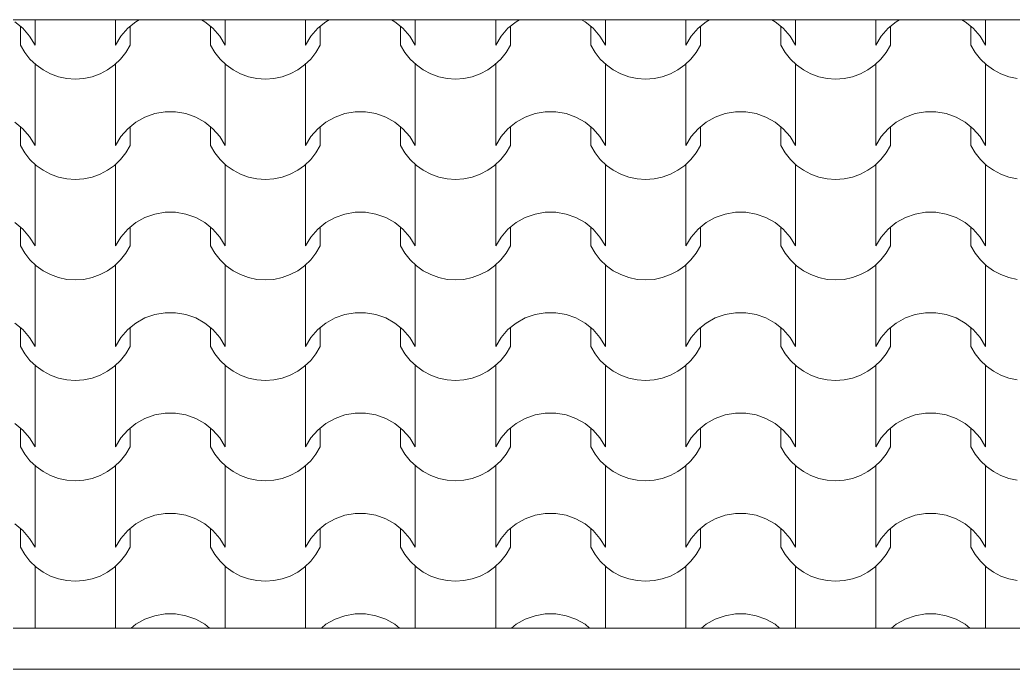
# Model space of a CAD drawing. Header units: millimetres. Extents: x 318905 to 439572, y -5133 to 105868.
# Drawn here: x 433038 to 434524, y 2012 to 2984 of the extents above; entities that cross this region are included whole.
import ezdxf

# ---------------------------------------------------------------- set-up
doc = ezdxf.new("R2010")
doc.units = ezdxf.units.MM
doc.header["$MEASUREMENT"] = 0
doc.layers.add('2D -  Dessin général_Stylo_No__1', color=7, linetype='Continuous', lineweight=5)
doc.layers.add('2D -  Dessin général_Stylo_No__2', color=8, linetype='Continuous', lineweight=5)
doc.layers.add('OMBRES_Stylo_No__82', color=7, linetype='Continuous', lineweight=13, true_color=0xaaaaaa)

# ---------------------------------------------------------------- blocks, each defined once
blk = doc.blocks.new('*X113')
at = {"layer": 'OMBRES_Stylo_No__82', "linetype": 'Continuous'}
for p, q in [((433042.3, 2970.9), (433030.1, 2980.7)), ((433038.7, 2973.8), (433038.7, 2945.8)), ((433060.7, 2983.5), (433060.7, 2945.8)), ((433180.9, 2983.5), (433180.9, 2945.8)), ((433211.5, 2980.7), (433199.3, 2970.9)), ((433202.9, 2973.8), (433202.9, 2945.8)), ((433216.5, 2983.5), (433211.5, 2980.7)), ((433314.6, 2980.7), (433309.6, 2983.5)), ((433326.7, 2970.9), (433314.6, 2980.7)), ((433323.2, 2973.8), (433323.2, 2945.8)), ((433345.2, 2983.5), (433345.2, 2945.8)), ((433465.4, 2983.5), (433465.4, 2945.8)), ((433495.9, 2980.7), (433483.8, 2970.9)), ((433487.4, 2973.8), (433487.4, 2945.8)), ((433500.9, 2983.5), (433495.9, 2980.7)), ((433599.1, 2980.7), (433594.1, 2983.5)), ((433611.2, 2970.9), (433599.1, 2980.7)), ((433607.6, 2973.8), (433607.6, 2945.8)), ((433629.6, 2983.5), (433629.6, 2945.8)), ((433749.9, 2983.5), (433749.9, 2945.8)), ((433780.4, 2980.7), (433768.3, 2970.9)), ((433771.9, 2973.8), (433771.9, 2945.8)), ((433785.4, 2983.5), (433780.4, 2980.7)), ((433883.6, 2980.7), (433878.6, 2983.5)), ((433895.7, 2970.9), (433883.6, 2980.7)), ((433892.1, 2973.8), (433892.1, 2945.8)), ((433914.1, 2983.5), (433914.1, 2945.8)), ((434034.4, 2983.5), (434034.4, 2945.8)), ((434064.9, 2980.7), (434052.8, 2970.9)), ((434056.4, 2973.8), (434056.4, 2945.8)), ((434069.9, 2983.5), (434064.9, 2980.7)), ((434168.1, 2980.7), (434163.1, 2983.5)), ((434180.2, 2970.9), (434168.1, 2980.7)), ((434176.6, 2973.8), (434176.6, 2945.8)), ((434198.6, 2983.5), (434198.6, 2945.8)), ((434318.8, 2983.5), (434318.8, 2945.8)), ((434349.4, 2980.7), (434337.3, 2970.9)), ((434340.8, 2973.8), (434340.8, 2945.8)), ((434354.4, 2983.5), (434349.4, 2980.7)), ((434452.5, 2980.7), (434447.5, 2983.5)), ((434464.7, 2970.9), (434452.5, 2980.7)), ((434461.1, 2973.8), (434461.1, 2945.8)), ((434483.1, 2983.5), (434483.1, 2945.8)), ((433052.5, 2959.1), (433042.3, 2970.9)), ((433060.7, 2945.8), (433052.5, 2959.1)), ((433189.1, 2959.1), (433180.9, 2945.8)), ((433199.3, 2970.9), (433189.1, 2959.1)), ((433337, 2959.1), (433326.7, 2970.9)), ((433345.2, 2945.8), (433337, 2959.1)), ((433473.5, 2959.1), (433465.4, 2945.8)), ((433483.8, 2970.9), (433473.5, 2959.1)), ((433621.5, 2959.1), (433611.2, 2970.9)), ((433629.6, 2945.8), (433621.5, 2959.1)), ((433758, 2959.1), (433749.9, 2945.8)), ((433768.3, 2970.9), (433758, 2959.1)), ((433906, 2959.1), (433895.7, 2970.9)), ((433914.1, 2945.8), (433906, 2959.1)), ((434042.5, 2959.1), (434034.4, 2945.8)), ((434052.8, 2970.9), (434042.5, 2959.1)), ((434190.5, 2959.1), (434180.2, 2970.9)), ((434198.6, 2945.8), (434190.5, 2959.1)), ((434327, 2959.1), (434318.8, 2945.8)), ((434337.3, 2970.9), (434327, 2959.1)), ((434474.9, 2959.1), (434464.7, 2970.9)), ((434483.1, 2945.8), (434474.9, 2959.1)), ((433038.7, 2945.8), (433045.1, 2934.8)), ((433196.5, 2934.8), (433202.9, 2945.8)), ((433323.2, 2945.8), (433329.6, 2934.8)), ((433481, 2934.8), (433487.4, 2945.8)), ((433607.6, 2945.8), (433614.1, 2934.8)), ((433765.4, 2934.8), (433771.9, 2945.8)), ((433892.1, 2945.8), (433898.6, 2934.8)), ((434049.9, 2934.8), (434056.4, 2945.8)), ((434176.6, 2945.8), (434183, 2934.8)), ((434334.4, 2934.8), (434340.8, 2945.8)), ((434461.1, 2945.8), (434467.5, 2934.8)), ((433045.1, 2934.8), (433053, 2924.8)), ((433188.6, 2924.8), (433196.5, 2934.8)), ((433329.6, 2934.8), (433337.5, 2924.8)), ((433473.1, 2924.8), (433481, 2934.8)), ((433614.1, 2934.8), (433622, 2924.8)), ((433757.6, 2924.8), (433765.4, 2934.8)), ((433898.6, 2934.8), (433906.4, 2924.8)), ((434042, 2924.8), (434049.9, 2934.8)), ((434183, 2934.8), (434190.9, 2924.8)), ((434326.5, 2924.8), (434334.4, 2934.8)), ((434467.5, 2934.8), (434475.4, 2924.8)), ((433053, 2924.8), (433062.2, 2916.1)), ((433060.7, 2917.4), (433060.7, 2856.4)), ((433062.2, 2916.1), (433072.5, 2908.7)), ((433169.1, 2908.7), (433179.4, 2916.1)), ((433179.4, 2916.1), (433188.6, 2924.8)), ((433180.9, 2917.4), (433180.9, 2856.4)), ((433337.5, 2924.8), (433346.7, 2916.1)), ((433345.2, 2917.4), (433345.2, 2856.4)), ((433346.7, 2916.1), (433357, 2908.7)), ((433453.6, 2908.7), (433463.9, 2916.1)), ((433463.9, 2916.1), (433473.1, 2924.8)), ((433465.4, 2917.4), (433465.4, 2856.4)), ((433622, 2924.8), (433631.2, 2916.1)), ((433629.6, 2917.4), (433629.6, 2856.4)), ((433631.2, 2916.1), (433641.5, 2908.7)), ((433738.1, 2908.7), (433748.4, 2916.1)), ((433748.4, 2916.1), (433757.6, 2924.8)), ((433749.9, 2917.4), (433749.9, 2856.4)), ((433906.4, 2924.8), (433915.6, 2916.1)), ((433914.1, 2917.4), (433914.1, 2856.4)), ((433915.6, 2916.1), (433925.9, 2908.7)), ((434022.5, 2908.7), (434032.8, 2916.1)), ((434032.8, 2916.1), (434042, 2924.8)), ((434034.4, 2917.4), (434034.4, 2856.4)), ((434190.9, 2924.8), (434200.1, 2916.1)), ((434198.6, 2917.4), (434198.6, 2856.4)), ((434200.1, 2916.1), (434210.4, 2908.7)), ((434307, 2908.7), (434317.3, 2916.1)), ((434317.3, 2916.1), (434326.5, 2924.8)), ((434318.8, 2917.4), (434318.8, 2856.4)), ((434475.4, 2924.8), (434484.6, 2916.1)), ((434483.1, 2917.4), (434483.1, 2856.4)), ((434484.6, 2916.1), (434494.9, 2908.7)), ((433072.5, 2908.7), (433083.7, 2902.7)), ((433083.7, 2902.7), (433095.7, 2898.4)), ((433145.9, 2898.4), (433157.9, 2902.7)), ((433157.9, 2902.7), (433169.1, 2908.7)), ((433357, 2908.7), (433368.2, 2902.7)), ((433368.2, 2902.7), (433380.2, 2898.4)), ((433430.4, 2898.4), (433442.3, 2902.7)), ((433442.3, 2902.7), (433453.6, 2908.7)), ((433641.5, 2908.7), (433652.7, 2902.7)), ((433652.7, 2902.7), (433664.7, 2898.4)), ((433714.9, 2898.4), (433726.8, 2902.7)), ((433726.8, 2902.7), (433738.1, 2908.7)), ((433925.9, 2908.7), (433937.2, 2902.7)), ((433937.2, 2902.7), (433949.1, 2898.4)), ((433999.3, 2898.4), (434011.3, 2902.7)), ((434011.3, 2902.7), (434022.5, 2908.7)), ((434210.4, 2908.7), (434221.7, 2902.7)), ((434221.7, 2902.7), (434233.6, 2898.4)), ((434283.8, 2898.4), (434295.8, 2902.7)), ((434295.8, 2902.7), (434307, 2908.7)), ((434494.9, 2908.7), (434506.1, 2902.7)), ((434506.1, 2902.7), (434518.1, 2898.4)), ((433095.7, 2898.4), (433108.1, 2895.8)), ((433108.1, 2895.8), (433120.8, 2894.9)), ((433120.8, 2894.9), (433133.5, 2895.8)), ((433133.5, 2895.8), (433145.9, 2898.4)), ((433380.2, 2898.4), (433392.6, 2895.8)), ((433392.6, 2895.8), (433405.3, 2894.9)), ((433405.3, 2894.9), (433418, 2895.8)), ((433418, 2895.8), (433430.4, 2898.4)), ((433664.7, 2898.4), (433677.1, 2895.8)), ((433677.1, 2895.8), (433689.8, 2894.9)), ((433689.8, 2894.9), (433702.4, 2895.8)), ((433702.4, 2895.8), (433714.9, 2898.4)), ((433949.1, 2898.4), (433961.6, 2895.8)), ((433961.6, 2895.8), (433974.2, 2894.9)), ((433974.2, 2894.9), (433986.9, 2895.8)), ((433986.9, 2895.8), (433999.3, 2898.4)), ((434233.6, 2898.4), (434246, 2895.8)), ((434246, 2895.8), (434258.7, 2894.9)), ((434258.7, 2894.9), (434271.4, 2895.8)), ((434271.4, 2895.8), (434283.8, 2898.4)), ((434518.1, 2898.4), (434530.5, 2895.8)), ((433060.7, 2856.4), (433060.7, 2795.4)), ((433180.9, 2856.4), (433180.9, 2795.4)), ((433345.2, 2856.4), (433345.2, 2795.4)), ((433465.4, 2856.4), (433465.4, 2795.4)), ((433629.6, 2856.4), (433629.6, 2795.4)), ((433749.9, 2856.4), (433749.9, 2795.4)), ((433914.1, 2856.4), (433914.1, 2795.4)), ((434034.4, 2856.4), (434034.4, 2795.4)), ((434198.6, 2856.4), (434198.6, 2795.4)), ((434318.8, 2856.4), (434318.8, 2795.4)), ((434483.1, 2856.4), (434483.1, 2795.4)), ((433239.8, 2843.3), (433225.1, 2838)), ((433255.2, 2845.9), (433239.8, 2843.3)), ((433263, 2845.9), (433255.2, 2845.9)), ((433270.9, 2845.9), (433263, 2845.9)), ((433286.3, 2843.3), (433270.9, 2845.9)), ((433301, 2838), (433286.3, 2843.3)), ((433524.3, 2843.3), (433509.6, 2838)), ((433539.7, 2845.9), (433524.3, 2843.3)), ((433547.5, 2845.9), (433539.7, 2845.9)), ((433555.3, 2845.9), (433547.5, 2845.9)), ((433570.7, 2843.3), (433555.3, 2845.9)), ((433585.5, 2838), (433570.7, 2843.3)), ((433808.8, 2843.3), (433794.1, 2838)), ((433824.2, 2845.9), (433808.8, 2843.3)), ((433832, 2845.9), (433824.2, 2845.9)), ((433839.8, 2845.9), (433832, 2845.9)), ((433855.2, 2843.3), (433839.8, 2845.9)), ((433869.9, 2838), (433855.2, 2843.3)), ((434093.3, 2843.3), (434078.5, 2838)), ((434108.7, 2845.9), (434093.3, 2843.3)), ((434116.5, 2845.9), (434108.7, 2845.9)), ((434124.3, 2845.9), (434116.5, 2845.9)), ((434139.7, 2843.3), (434124.3, 2845.9)), ((434154.4, 2838), (434139.7, 2843.3)), ((434377.7, 2843.3), (434363, 2838)), ((434393.1, 2845.9), (434377.7, 2843.3)), ((434401, 2845.9), (434393.1, 2845.9)), ((434408.8, 2845.9), (434401, 2845.9)), ((434424.2, 2843.3), (434408.8, 2845.9)), ((434438.9, 2838), (434424.2, 2843.3)), ((433042.3, 2820.5), (433030.1, 2830.4)), ((433211.5, 2830.4), (433199.3, 2820.5)), ((433225.1, 2838), (433211.5, 2830.4)), ((433314.6, 2830.4), (433301, 2838)), ((433326.7, 2820.5), (433314.6, 2830.4)), ((433495.9, 2830.4), (433483.8, 2820.5)), ((433509.6, 2838), (433495.9, 2830.4)), ((433599.1, 2830.4), (433585.5, 2838)), ((433611.2, 2820.5), (433599.1, 2830.4)), ((433780.4, 2830.4), (433768.3, 2820.5)), ((433794.1, 2838), (433780.4, 2830.4)), ((433883.6, 2830.4), (433869.9, 2838)), ((433895.7, 2820.5), (433883.6, 2830.4)), ((434064.9, 2830.4), (434052.8, 2820.5)), ((434078.5, 2838), (434064.9, 2830.4)), ((434168.1, 2830.4), (434154.4, 2838)), ((434180.2, 2820.5), (434168.1, 2830.4)), ((434349.4, 2830.4), (434337.3, 2820.5)), ((434363, 2838), (434349.4, 2830.4)), ((434452.5, 2830.4), (434438.9, 2838)), ((434464.7, 2820.5), (434452.5, 2830.4)), ((433038.7, 2823.4), (433038.7, 2795.4)), ((433052.5, 2808.8), (433042.3, 2820.5)), ((433199.3, 2820.5), (433189.1, 2808.8)), ((433202.9, 2823.4), (433202.9, 2795.4)), ((433323.2, 2823.4), (433323.2, 2795.4)), ((433337, 2808.8), (433326.7, 2820.5)), ((433483.8, 2820.5), (433473.5, 2808.8)), ((433487.4, 2823.4), (433487.4, 2795.4)), ((433607.6, 2823.4), (433607.6, 2795.4)), ((433621.5, 2808.8), (433611.2, 2820.5)), ((433768.3, 2820.5), (433758, 2808.8)), ((433771.9, 2823.4), (433771.9, 2795.4)), ((433892.1, 2823.4), (433892.1, 2795.4)), ((433906, 2808.8), (433895.7, 2820.5)), ((434052.8, 2820.5), (434042.5, 2808.8)), ((434056.4, 2823.4), (434056.4, 2795.4)), ((434176.6, 2823.4), (434176.6, 2795.4)), ((434190.5, 2808.8), (434180.2, 2820.5)), ((434337.3, 2820.5), (434327, 2808.8)), ((434340.8, 2823.4), (434340.8, 2795.4)), ((434461.1, 2823.4), (434461.1, 2795.4)), ((434474.9, 2808.8), (434464.7, 2820.5)), ((433038.7, 2795.4), (433045.1, 2784.5)), ((433060.7, 2795.4), (433052.5, 2808.8)), ((433189.1, 2808.8), (433180.9, 2795.4)), ((433196.5, 2784.5), (433202.9, 2795.4)), ((433323.2, 2795.4), (433329.6, 2784.5)), ((433345.2, 2795.4), (433337, 2808.8)), ((433473.5, 2808.8), (433465.4, 2795.4)), ((433481, 2784.5), (433487.4, 2795.4)), ((433607.6, 2795.4), (433614.1, 2784.5)), ((433629.6, 2795.4), (433621.5, 2808.8)), ((433758, 2808.8), (433749.9, 2795.4)), ((433765.4, 2784.5), (433771.9, 2795.4)), ((433892.1, 2795.4), (433898.6, 2784.5)), ((433914.1, 2795.4), (433906, 2808.8)), ((434042.5, 2808.8), (434034.4, 2795.4)), ((434049.9, 2784.5), (434056.4, 2795.4)), ((434176.6, 2795.4), (434183, 2784.5)), ((434198.6, 2795.4), (434190.5, 2808.8)), ((434327, 2808.8), (434318.8, 2795.4)), ((434334.4, 2784.5), (434340.8, 2795.4)), ((434461.1, 2795.4), (434467.5, 2784.5)), ((434483.1, 2795.4), (434474.9, 2808.8)), ((433045.1, 2784.5), (433053, 2774.5)), ((433188.6, 2774.5), (433196.5, 2784.5)), ((433329.6, 2784.5), (433337.5, 2774.5)), ((433473.1, 2774.5), (433481, 2784.5)), ((433614.1, 2784.5), (433622, 2774.5)), ((433757.6, 2774.5), (433765.4, 2784.5)), ((433898.6, 2784.5), (433906.4, 2774.5)), ((434042, 2774.5), (434049.9, 2784.5)), ((434183, 2784.5), (434190.9, 2774.5)), ((434326.5, 2774.5), (434334.4, 2784.5)), ((434467.5, 2784.5), (434475.4, 2774.5)), ((433053, 2774.5), (433062.2, 2765.7)), ((433060.7, 2767), (433060.7, 2706)), ((433062.2, 2765.7), (433072.5, 2758.3)), ((433169.1, 2758.3), (433179.4, 2765.7)), ((433179.4, 2765.7), (433188.6, 2774.5)), ((433180.9, 2767), (433180.9, 2706)), ((433337.5, 2774.5), (433346.7, 2765.7)), ((433345.2, 2767), (433345.2, 2706)), ((433346.7, 2765.7), (433357, 2758.3)), ((433453.6, 2758.3), (433463.9, 2765.7)), ((433463.9, 2765.7), (433473.1, 2774.5)), ((433465.4, 2767), (433465.4, 2706)), ((433622, 2774.5), (433631.2, 2765.7)), ((433629.6, 2767), (433629.6, 2706)), ((433631.2, 2765.7), (433641.5, 2758.3)), ((433738.1, 2758.3), (433748.4, 2765.7)), ((433748.4, 2765.7), (433757.6, 2774.5)), ((433749.9, 2767), (433749.9, 2706)), ((433906.4, 2774.5), (433915.6, 2765.7)), ((433914.1, 2767), (433914.1, 2706)), ((433915.6, 2765.7), (433925.9, 2758.3)), ((434022.5, 2758.3), (434032.8, 2765.7)), ((434032.8, 2765.7), (434042, 2774.5)), ((434034.4, 2767), (434034.4, 2706)), ((434190.9, 2774.5), (434200.1, 2765.7)), ((434198.6, 2767), (434198.6, 2706)), ((434200.1, 2765.7), (434210.4, 2758.3)), ((434307, 2758.3), (434317.3, 2765.7)), ((434317.3, 2765.7), (434326.5, 2774.5)), ((434318.8, 2767), (434318.8, 2706)), ((434475.4, 2774.5), (434484.6, 2765.7)), ((434483.1, 2767), (434483.1, 2706)), ((434484.6, 2765.7), (434494.9, 2758.3)), ((433072.5, 2758.3), (433083.7, 2752.4)), ((433083.7, 2752.4), (433095.7, 2748.1)), ((433145.9, 2748.1), (433157.9, 2752.4)), ((433157.9, 2752.4), (433169.1, 2758.3)), ((433357, 2758.3), (433368.2, 2752.4)), ((433368.2, 2752.4), (433380.2, 2748.1)), ((433430.4, 2748.1), (433442.3, 2752.4)), ((433442.3, 2752.4), (433453.6, 2758.3)), ((433641.5, 2758.3), (433652.7, 2752.4)), ((433652.7, 2752.4), (433664.7, 2748.1)), ((433714.9, 2748.1), (433726.8, 2752.4)), ((433726.8, 2752.4), (433738.1, 2758.3)), ((433925.9, 2758.3), (433937.2, 2752.4)), ((433937.2, 2752.4), (433949.1, 2748.1)), ((433999.3, 2748.1), (434011.3, 2752.4)), ((434011.3, 2752.4), (434022.5, 2758.3)), ((434210.4, 2758.3), (434221.7, 2752.4)), ((434221.7, 2752.4), (434233.6, 2748.1)), ((434283.8, 2748.1), (434295.8, 2752.4)), ((434295.8, 2752.4), (434307, 2758.3)), ((434494.9, 2758.3), (434506.1, 2752.4)), ((434506.1, 2752.4), (434518.1, 2748.1)), ((433095.7, 2748.1), (433108.1, 2745.5)), ((433108.1, 2745.5), (433120.8, 2744.6)), ((433120.8, 2744.6), (433133.5, 2745.5)), ((433133.5, 2745.5), (433145.9, 2748.1)), ((433380.2, 2748.1), (433392.6, 2745.5)), ((433392.6, 2745.5), (433405.3, 2744.6)), ((433405.3, 2744.6), (433418, 2745.5)), ((433418, 2745.5), (433430.4, 2748.1)), ((433664.7, 2748.1), (433677.1, 2745.5)), ((433677.1, 2745.5), (433689.8, 2744.6)), ((433689.8, 2744.6), (433702.4, 2745.5)), ((433702.4, 2745.5), (433714.9, 2748.1)), ((433949.1, 2748.1), (433961.6, 2745.5)), ((433961.6, 2745.5), (433974.2, 2744.6)), ((433974.2, 2744.6), (433986.9, 2745.5)), ((433986.9, 2745.5), (433999.3, 2748.1)), ((434233.6, 2748.1), (434246, 2745.5)), ((434246, 2745.5), (434258.7, 2744.6)), ((434258.7, 2744.6), (434271.4, 2745.5)), ((434271.4, 2745.5), (434283.8, 2748.1)), ((434518.1, 2748.1), (434530.5, 2745.5)), ((433060.7, 2706), (433060.7, 2645.1)), ((433180.9, 2706), (433180.9, 2645.1)), ((433345.2, 2706), (433345.2, 2645.1)), ((433465.4, 2706), (433465.4, 2645.1)), ((433629.6, 2706), (433629.6, 2645.1)), ((433749.9, 2706), (433749.9, 2645.1)), ((433914.1, 2706), (433914.1, 2645.1)), ((434034.4, 2706), (434034.4, 2645.1)), ((434198.6, 2706), (434198.6, 2645.1)), ((434318.8, 2706), (434318.8, 2645.1)), ((434483.1, 2706), (434483.1, 2645.1)), ((433239.8, 2692.9), (433225.1, 2687.7)), ((433255.2, 2695.6), (433239.8, 2692.9)), ((433263, 2695.6), (433255.2, 2695.6)), ((433270.9, 2695.6), (433263, 2695.6)), ((433286.3, 2692.9), (433270.9, 2695.6)), ((433301, 2687.7), (433286.3, 2692.9)), ((433524.3, 2692.9), (433509.6, 2687.7)), ((433539.7, 2695.6), (433524.3, 2692.9)), ((433547.5, 2695.6), (433539.7, 2695.6)), ((433555.3, 2695.6), (433547.5, 2695.6)), ((433570.7, 2692.9), (433555.3, 2695.6)), ((433585.5, 2687.7), (433570.7, 2692.9)), ((433808.8, 2692.9), (433794.1, 2687.7)), ((433824.2, 2695.6), (433808.8, 2692.9)), ((433832, 2695.6), (433824.2, 2695.6)), ((433839.8, 2695.6), (433832, 2695.6)), ((433855.2, 2692.9), (433839.8, 2695.6)), ((433869.9, 2687.7), (433855.2, 2692.9)), ((434093.3, 2692.9), (434078.5, 2687.7)), ((434108.7, 2695.6), (434093.3, 2692.9)), ((434116.5, 2695.6), (434108.7, 2695.6)), ((434124.3, 2695.6), (434116.5, 2695.6)), ((434139.7, 2692.9), (434124.3, 2695.6)), ((434154.4, 2687.7), (434139.7, 2692.9)), ((434377.7, 2692.9), (434363, 2687.7)), ((434393.1, 2695.6), (434377.7, 2692.9)), ((434401, 2695.6), (434393.1, 2695.6)), ((434408.8, 2695.6), (434401, 2695.6)), ((434424.2, 2692.9), (434408.8, 2695.6)), ((434438.9, 2687.7), (434424.2, 2692.9)), ((433042.3, 2670.2), (433030.1, 2680.1)), ((433211.5, 2680.1), (433199.3, 2670.2)), ((433225.1, 2687.7), (433211.5, 2680.1)), ((433314.6, 2680.1), (433301, 2687.7)), ((433326.7, 2670.2), (433314.6, 2680.1)), ((433495.9, 2680.1), (433483.8, 2670.2)), ((433509.6, 2687.7), (433495.9, 2680.1)), ((433599.1, 2680.1), (433585.5, 2687.7)), ((433611.2, 2670.2), (433599.1, 2680.1)), ((433780.4, 2680.1), (433768.3, 2670.2)), ((433794.1, 2687.7), (433780.4, 2680.1)), ((433883.6, 2680.1), (433869.9, 2687.7)), ((433895.7, 2670.2), (433883.6, 2680.1)), ((434064.9, 2680.1), (434052.8, 2670.2)), ((434078.5, 2687.7), (434064.9, 2680.1)), ((434168.1, 2680.1), (434154.4, 2687.7)), ((434180.2, 2670.2), (434168.1, 2680.1)), ((434349.4, 2680.1), (434337.3, 2670.2)), ((434363, 2687.7), (434349.4, 2680.1)), ((434452.5, 2680.1), (434438.9, 2687.7)), ((434464.7, 2670.2), (434452.5, 2680.1)), ((433038.7, 2673.1), (433038.7, 2645.1)), ((433052.5, 2658.4), (433042.3, 2670.2)), ((433199.3, 2670.2), (433189.1, 2658.4)), ((433202.9, 2673.1), (433202.9, 2645.1)), ((433323.2, 2673.1), (433323.2, 2645.1)), ((433337, 2658.4), (433326.7, 2670.2)), ((433483.8, 2670.2), (433473.5, 2658.4)), ((433487.4, 2673.1), (433487.4, 2645.1)), ((433607.6, 2673.1), (433607.6, 2645.1)), ((433621.5, 2658.4), (433611.2, 2670.2)), ((433768.3, 2670.2), (433758, 2658.4)), ((433771.9, 2673.1), (433771.9, 2645.1)), ((433892.1, 2673.1), (433892.1, 2645.1)), ((433906, 2658.4), (433895.7, 2670.2)), ((434052.8, 2670.2), (434042.5, 2658.4)), ((434056.4, 2673.1), (434056.4, 2645.1)), ((434176.6, 2673.1), (434176.6, 2645.1)), ((434190.5, 2658.4), (434180.2, 2670.2)), ((434337.3, 2670.2), (434327, 2658.4)), ((434340.8, 2673.1), (434340.8, 2645.1)), ((434461.1, 2673.1), (434461.1, 2645.1)), ((434474.9, 2658.4), (434464.7, 2670.2)), ((433060.7, 2645.1), (433052.5, 2658.4)), ((433189.1, 2658.4), (433180.9, 2645.1)), ((433345.2, 2645.1), (433337, 2658.4)), ((433473.5, 2658.4), (433465.4, 2645.1)), ((433629.6, 2645.1), (433621.5, 2658.4)), ((433758, 2658.4), (433749.9, 2645.1)), ((433914.1, 2645.1), (433906, 2658.4)), ((434042.5, 2658.4), (434034.4, 2645.1)), ((434198.6, 2645.1), (434190.5, 2658.4)), ((434327, 2658.4), (434318.8, 2645.1)), ((434483.1, 2645.1), (434474.9, 2658.4)), ((433038.7, 2645.1), (433045.1, 2634.1)), ((433045.1, 2634.1), (433053, 2624.2)), ((433188.6, 2624.2), (433196.5, 2634.1)), ((433196.5, 2634.1), (433202.9, 2645.1)), ((433323.2, 2645.1), (433329.6, 2634.1)), ((433329.6, 2634.1), (433337.5, 2624.2)), ((433473.1, 2624.2), (433481, 2634.1)), ((433481, 2634.1), (433487.4, 2645.1)), ((433607.6, 2645.1), (433614.1, 2634.1)), ((433614.1, 2634.1), (433622, 2624.2)), ((433757.6, 2624.2), (433765.4, 2634.1)), ((433765.4, 2634.1), (433771.9, 2645.1)), ((433892.1, 2645.1), (433898.6, 2634.1)), ((433898.6, 2634.1), (433906.4, 2624.2)), ((434042, 2624.2), (434049.9, 2634.1)), ((434049.9, 2634.1), (434056.4, 2645.1)), ((434176.6, 2645.1), (434183, 2634.1)), ((434183, 2634.1), (434190.9, 2624.2)), ((434326.5, 2624.2), (434334.4, 2634.1)), ((434334.4, 2634.1), (434340.8, 2645.1)), ((434461.1, 2645.1), (434467.5, 2634.1)), ((434467.5, 2634.1), (434475.4, 2624.2)), ((433053, 2624.2), (433062.2, 2615.4)), ((433060.7, 2616.7), (433060.7, 2555.7)), ((433179.4, 2615.4), (433188.6, 2624.2)), ((433180.9, 2616.7), (433180.9, 2555.7)), ((433337.5, 2624.2), (433346.7, 2615.4)), ((433345.2, 2616.7), (433345.2, 2555.7)), ((433463.9, 2615.4), (433473.1, 2624.2)), ((433465.4, 2616.7), (433465.4, 2555.7)), ((433622, 2624.2), (433631.2, 2615.4)), ((433629.6, 2616.7), (433629.6, 2555.7)), ((433748.4, 2615.4), (433757.6, 2624.2)), ((433749.9, 2616.7), (433749.9, 2555.7)), ((433906.4, 2624.2), (433915.6, 2615.4)), ((433914.1, 2616.7), (433914.1, 2555.7)), ((434032.8, 2615.4), (434042, 2624.2)), ((434034.4, 2616.7), (434034.4, 2555.7)), ((434190.9, 2624.2), (434200.1, 2615.4)), ((434198.6, 2616.7), (434198.6, 2555.7)), ((434317.3, 2615.4), (434326.5, 2624.2)), ((434318.8, 2616.7), (434318.8, 2555.7)), ((434475.4, 2624.2), (434484.6, 2615.4)), ((434483.1, 2616.7), (434483.1, 2555.7)), ((433062.2, 2615.4), (433072.5, 2608)), ((433072.5, 2608), (433083.7, 2602.1)), ((433083.7, 2602.1), (433095.7, 2597.7)), ((433145.9, 2597.7), (433157.9, 2602.1)), ((433157.9, 2602.1), (433169.1, 2608)), ((433169.1, 2608), (433179.4, 2615.4)), ((433346.7, 2615.4), (433357, 2608)), ((433357, 2608), (433368.2, 2602.1)), ((433368.2, 2602.1), (433380.2, 2597.7)), ((433430.4, 2597.7), (433442.3, 2602.1)), ((433442.3, 2602.1), (433453.6, 2608)), ((433453.6, 2608), (433463.9, 2615.4)), ((433631.2, 2615.4), (433641.5, 2608)), ((433641.5, 2608), (433652.7, 2602.1)), ((433652.7, 2602.1), (433664.7, 2597.7)), ((433714.9, 2597.7), (433726.8, 2602.1)), ((433726.8, 2602.1), (433738.1, 2608)), ((433738.1, 2608), (433748.4, 2615.4)), ((433915.6, 2615.4), (433925.9, 2608)), ((433925.9, 2608), (433937.2, 2602.1)), ((433937.2, 2602.1), (433949.1, 2597.7)), ((433999.3, 2597.7), (434011.3, 2602.1)), ((434011.3, 2602.1), (434022.5, 2608)), ((434022.5, 2608), (434032.8, 2615.4)), ((434200.1, 2615.4), (434210.4, 2608)), ((434210.4, 2608), (434221.7, 2602.1)), ((434221.7, 2602.1), (434233.6, 2597.7)), ((434283.8, 2597.7), (434295.8, 2602.1)), ((434295.8, 2602.1), (434307, 2608)), ((434307, 2608), (434317.3, 2615.4)), ((434484.6, 2615.4), (434494.9, 2608)), ((434494.9, 2608), (434506.1, 2602.1)), ((434506.1, 2602.1), (434518.1, 2597.7)), ((433095.7, 2597.7), (433108.1, 2595.1)), ((433108.1, 2595.1), (433120.8, 2594.2)), ((433120.8, 2594.2), (433133.5, 2595.1)), ((433133.5, 2595.1), (433145.9, 2597.7)), ((433380.2, 2597.7), (433392.6, 2595.1)), ((433392.6, 2595.1), (433405.3, 2594.2)), ((433405.3, 2594.2), (433418, 2595.1)), ((433418, 2595.1), (433430.4, 2597.7)), ((433664.7, 2597.7), (433677.1, 2595.1)), ((433677.1, 2595.1), (433689.8, 2594.2)), ((433689.8, 2594.2), (433702.4, 2595.1)), ((433702.4, 2595.1), (433714.9, 2597.7)), ((433949.1, 2597.7), (433961.6, 2595.1)), ((433961.6, 2595.1), (433974.2, 2594.2)), ((433974.2, 2594.2), (433986.9, 2595.1)), ((433986.9, 2595.1), (433999.3, 2597.7)), ((434233.6, 2597.7), (434246, 2595.1)), ((434246, 2595.1), (434258.7, 2594.2)), ((434258.7, 2594.2), (434271.4, 2595.1)), ((434271.4, 2595.1), (434283.8, 2597.7)), ((434518.1, 2597.7), (434530.5, 2595.1)), ((433060.7, 2555.7), (433060.7, 2494.7)), ((433180.9, 2555.7), (433180.9, 2494.7)), ((433239.8, 2542.6), (433225.1, 2537.4)), ((433255.2, 2545.2), (433239.8, 2542.6)), ((433263, 2545.2), (433255.2, 2545.2)), ((433270.9, 2545.2), (433263, 2545.2)), ((433286.3, 2542.6), (433270.9, 2545.2)), ((433301, 2537.4), (433286.3, 2542.6)), ((433345.2, 2555.7), (433345.2, 2494.7)), ((433465.4, 2555.7), (433465.4, 2494.7)), ((433524.3, 2542.6), (433509.6, 2537.4)), ((433539.7, 2545.2), (433524.3, 2542.6)), ((433547.5, 2545.2), (433539.7, 2545.2)), ((433555.3, 2545.2), (433547.5, 2545.2)), ((433570.7, 2542.6), (433555.3, 2545.2)), ((433585.5, 2537.4), (433570.7, 2542.6)), ((433629.6, 2555.7), (433629.6, 2494.7)), ((433749.9, 2555.7), (433749.9, 2494.7)), ((433808.8, 2542.6), (433794.1, 2537.4)), ((433824.2, 2545.2), (433808.8, 2542.6)), ((433832, 2545.2), (433824.2, 2545.2)), ((433839.8, 2545.2), (433832, 2545.2)), ((433855.2, 2542.6), (433839.8, 2545.2)), ((433869.9, 2537.4), (433855.2, 2542.6)), ((433914.1, 2555.7), (433914.1, 2494.7)), ((434034.4, 2555.7), (434034.4, 2494.7)), ((434093.3, 2542.6), (434078.5, 2537.4)), ((434108.7, 2545.2), (434093.3, 2542.6)), ((434116.5, 2545.2), (434108.7, 2545.2)), ((434124.3, 2545.2), (434116.5, 2545.2)), ((434139.7, 2542.6), (434124.3, 2545.2)), ((434154.4, 2537.4), (434139.7, 2542.6)), ((434198.6, 2555.7), (434198.6, 2494.7)), ((434318.8, 2555.7), (434318.8, 2494.7)), ((434377.7, 2542.6), (434363, 2537.4)), ((434393.1, 2545.2), (434377.7, 2542.6)), ((434401, 2545.2), (434393.1, 2545.2)), ((434408.8, 2545.2), (434401, 2545.2)), ((434424.2, 2542.6), (434408.8, 2545.2)), ((434438.9, 2537.4), (434424.2, 2542.6)), ((434483.1, 2555.7), (434483.1, 2494.7)), ((433042.3, 2519.9), (433030.1, 2529.7)), ((433211.5, 2529.7), (433199.3, 2519.9)), ((433225.1, 2537.4), (433211.5, 2529.7)), ((433314.6, 2529.7), (433301, 2537.4)), ((433326.7, 2519.9), (433314.6, 2529.7)), ((433495.9, 2529.7), (433483.8, 2519.9)), ((433509.6, 2537.4), (433495.9, 2529.7)), ((433599.1, 2529.7), (433585.5, 2537.4)), ((433611.2, 2519.9), (433599.1, 2529.7)), ((433780.4, 2529.7), (433768.3, 2519.9)), ((433794.1, 2537.4), (433780.4, 2529.7)), ((433883.6, 2529.7), (433869.9, 2537.4)), ((433895.7, 2519.9), (433883.6, 2529.7)), ((434064.9, 2529.7), (434052.8, 2519.9)), ((434078.5, 2537.4), (434064.9, 2529.7)), ((434168.1, 2529.7), (434154.4, 2537.4)), ((434180.2, 2519.9), (434168.1, 2529.7)), ((434349.4, 2529.7), (434337.3, 2519.9)), ((434363, 2537.4), (434349.4, 2529.7)), ((434452.5, 2529.7), (434438.9, 2537.4)), ((434464.7, 2519.9), (434452.5, 2529.7)), ((433038.7, 2522.8), (433038.7, 2494.7)), ((433052.5, 2508.1), (433042.3, 2519.9)), ((433199.3, 2519.9), (433189.1, 2508.1)), ((433202.9, 2522.8), (433202.9, 2494.7)), ((433323.2, 2522.8), (433323.2, 2494.7)), ((433337, 2508.1), (433326.7, 2519.9)), ((433483.8, 2519.9), (433473.5, 2508.1)), ((433487.4, 2522.8), (433487.4, 2494.7)), ((433607.6, 2522.8), (433607.6, 2494.7)), ((433621.5, 2508.1), (433611.2, 2519.9)), ((433768.3, 2519.9), (433758, 2508.1)), ((433771.9, 2522.8), (433771.9, 2494.7)), ((433892.1, 2522.8), (433892.1, 2494.7)), ((433906, 2508.1), (433895.7, 2519.9)), ((434052.8, 2519.9), (434042.5, 2508.1)), ((434056.4, 2522.8), (434056.4, 2494.7)), ((434176.6, 2522.8), (434176.6, 2494.7)), ((434190.5, 2508.1), (434180.2, 2519.9)), ((434337.3, 2519.9), (434327, 2508.1)), ((434340.8, 2522.8), (434340.8, 2494.7)), ((434461.1, 2522.8), (434461.1, 2494.7)), ((434474.9, 2508.1), (434464.7, 2519.9)), ((433060.7, 2494.7), (433052.5, 2508.1)), ((433189.1, 2508.1), (433180.9, 2494.7)), ((433345.2, 2494.7), (433337, 2508.1)), ((433473.5, 2508.1), (433465.4, 2494.7)), ((433629.6, 2494.7), (433621.5, 2508.1)), ((433758, 2508.1), (433749.9, 2494.7)), ((433914.1, 2494.7), (433906, 2508.1)), ((434042.5, 2508.1), (434034.4, 2494.7)), ((434198.6, 2494.7), (434190.5, 2508.1)), ((434327, 2508.1), (434318.8, 2494.7)), ((434483.1, 2494.7), (434474.9, 2508.1)), ((433038.7, 2494.7), (433045.1, 2483.8)), ((433045.1, 2483.8), (433053, 2473.8)), ((433188.6, 2473.8), (433196.5, 2483.8)), ((433196.5, 2483.8), (433202.9, 2494.7)), ((433323.2, 2494.7), (433329.6, 2483.8)), ((433329.6, 2483.8), (433337.5, 2473.8)), ((433473.1, 2473.8), (433481, 2483.8)), ((433481, 2483.8), (433487.4, 2494.7)), ((433607.6, 2494.7), (433614.1, 2483.8)), ((433614.1, 2483.8), (433622, 2473.8)), ((433757.6, 2473.8), (433765.4, 2483.8)), ((433765.4, 2483.8), (433771.9, 2494.7)), ((433892.1, 2494.7), (433898.6, 2483.8)), ((433898.6, 2483.8), (433906.4, 2473.8)), ((434042, 2473.8), (434049.9, 2483.8)), ((434049.9, 2483.8), (434056.4, 2494.7)), ((434176.6, 2494.7), (434183, 2483.8)), ((434183, 2483.8), (434190.9, 2473.8)), ((434326.5, 2473.8), (434334.4, 2483.8)), ((434334.4, 2483.8), (434340.8, 2494.7)), ((434461.1, 2494.7), (434467.5, 2483.8)), ((434467.5, 2483.8), (434475.4, 2473.8)), ((433053, 2473.8), (433062.2, 2465.1)), ((433179.4, 2465.1), (433188.6, 2473.8)), ((433337.5, 2473.8), (433346.7, 2465.1)), ((433463.9, 2465.1), (433473.1, 2473.8)), ((433622, 2473.8), (433631.2, 2465.1)), ((433748.4, 2465.1), (433757.6, 2473.8)), ((433906.4, 2473.8), (433915.6, 2465.1)), ((434032.8, 2465.1), (434042, 2473.8)), ((434190.9, 2473.8), (434200.1, 2465.1)), ((434317.3, 2465.1), (434326.5, 2473.8)), ((434475.4, 2473.8), (434484.6, 2465.1)), ((433060.7, 2466.3), (433060.7, 2405.4)), ((433062.2, 2465.1), (433072.5, 2457.6)), ((433072.5, 2457.6), (433083.7, 2451.7)), ((433157.9, 2451.7), (433169.1, 2457.6)), ((433169.1, 2457.6), (433179.4, 2465.1)), ((433180.9, 2466.3), (433180.9, 2405.4)), ((433345.2, 2466.3), (433345.2, 2405.4)), ((433346.7, 2465.1), (433357, 2457.6)), ((433357, 2457.6), (433368.2, 2451.7)), ((433442.3, 2451.7), (433453.6, 2457.6)), ((433453.6, 2457.6), (433463.9, 2465.1)), ((433465.4, 2466.3), (433465.4, 2405.4)), ((433629.6, 2466.3), (433629.6, 2405.4)), ((433631.2, 2465.1), (433641.5, 2457.6)), ((433641.5, 2457.6), (433652.7, 2451.7)), ((433726.8, 2451.7), (433738.1, 2457.6)), ((433738.1, 2457.6), (433748.4, 2465.1)), ((433749.9, 2466.3), (433749.9, 2405.4)), ((433914.1, 2466.3), (433914.1, 2405.4)), ((433915.6, 2465.1), (433925.9, 2457.6)), ((433925.9, 2457.6), (433937.2, 2451.7)), ((434011.3, 2451.7), (434022.5, 2457.6)), ((434022.5, 2457.6), (434032.8, 2465.1)), ((434034.4, 2466.3), (434034.4, 2405.4)), ((434198.6, 2466.3), (434198.6, 2405.4)), ((434200.1, 2465.1), (434210.4, 2457.6)), ((434210.4, 2457.6), (434221.7, 2451.7)), ((434295.8, 2451.7), (434307, 2457.6)), ((434307, 2457.6), (434317.3, 2465.1)), ((434318.8, 2466.3), (434318.8, 2405.4)), ((434483.1, 2466.3), (434483.1, 2405.4)), ((434484.6, 2465.1), (434494.9, 2457.6)), ((434494.9, 2457.6), (434506.1, 2451.7)), ((433083.7, 2451.7), (433095.7, 2447.4)), ((433095.7, 2447.4), (433108.1, 2444.8)), ((433108.1, 2444.8), (433120.8, 2443.9)), ((433120.8, 2443.9), (433133.5, 2444.8)), ((433133.5, 2444.8), (433145.9, 2447.4)), ((433145.9, 2447.4), (433157.9, 2451.7)), ((433368.2, 2451.7), (433380.2, 2447.4)), ((433380.2, 2447.4), (433392.6, 2444.8)), ((433392.6, 2444.8), (433405.3, 2443.9)), ((433405.3, 2443.9), (433418, 2444.8)), ((433418, 2444.8), (433430.4, 2447.4)), ((433430.4, 2447.4), (433442.3, 2451.7)), ((433652.7, 2451.7), (433664.7, 2447.4)), ((433664.7, 2447.4), (433677.1, 2444.8)), ((433677.1, 2444.8), (433689.8, 2443.9)), ((433689.8, 2443.9), (433702.4, 2444.8)), ((433702.4, 2444.8), (433714.9, 2447.4)), ((433714.9, 2447.4), (433726.8, 2451.7)), ((433937.2, 2451.7), (433949.1, 2447.4)), ((433949.1, 2447.4), (433961.6, 2444.8)), ((433961.6, 2444.8), (433974.2, 2443.9)), ((433974.2, 2443.9), (433986.9, 2444.8)), ((433986.9, 2444.8), (433999.3, 2447.4)), ((433999.3, 2447.4), (434011.3, 2451.7)), ((434221.7, 2451.7), (434233.6, 2447.4)), ((434233.6, 2447.4), (434246, 2444.8)), ((434246, 2444.8), (434258.7, 2443.9)), ((434258.7, 2443.9), (434271.4, 2444.8)), ((434271.4, 2444.8), (434283.8, 2447.4)), ((434283.8, 2447.4), (434295.8, 2451.7)), ((434506.1, 2451.7), (434518.1, 2447.4)), ((434518.1, 2447.4), (434530.5, 2444.8)), ((433060.7, 2405.4), (433060.7, 2344.4)), ((433180.9, 2405.4), (433180.9, 2344.4)), ((433255.2, 2394.9), (433239.8, 2392.3)), ((433263, 2394.9), (433255.2, 2394.9)), ((433270.9, 2394.9), (433263, 2394.9)), ((433286.3, 2392.3), (433270.9, 2394.9)), ((433345.2, 2405.4), (433345.2, 2344.4)), ((433465.4, 2405.4), (433465.4, 2344.4)), ((433539.7, 2394.9), (433524.3, 2392.3)), ((433547.5, 2394.9), (433539.7, 2394.9)), ((433555.3, 2394.9), (433547.5, 2394.9)), ((433570.7, 2392.3), (433555.3, 2394.9)), ((433629.6, 2405.4), (433629.6, 2344.4)), ((433749.9, 2405.4), (433749.9, 2344.4)), ((433824.2, 2394.9), (433808.8, 2392.3)), ((433832, 2394.9), (433824.2, 2394.9)), ((433839.8, 2394.9), (433832, 2394.9)), ((433855.2, 2392.3), (433839.8, 2394.9)), ((433914.1, 2405.4), (433914.1, 2344.4)), ((434034.4, 2405.4), (434034.4, 2344.4)), ((434108.7, 2394.9), (434093.3, 2392.3)), ((434116.5, 2394.9), (434108.7, 2394.9)), ((434124.3, 2394.9), (434116.5, 2394.9)), ((434139.7, 2392.3), (434124.3, 2394.9)), ((434198.6, 2405.4), (434198.6, 2344.4)), ((434318.8, 2405.4), (434318.8, 2344.4)), ((434393.1, 2394.9), (434377.7, 2392.3)), ((434401, 2394.9), (434393.1, 2394.9)), ((434408.8, 2394.9), (434401, 2394.9)), ((434424.2, 2392.3), (434408.8, 2394.9)), ((434483.1, 2405.4), (434483.1, 2344.4)), ((433042.3, 2369.5), (433030.1, 2379.4)), ((433211.5, 2379.4), (433199.3, 2369.5)), ((433225.1, 2387), (433211.5, 2379.4)), ((433239.8, 2392.3), (433225.1, 2387)), ((433301, 2387), (433286.3, 2392.3)), ((433314.6, 2379.4), (433301, 2387)), ((433326.7, 2369.5), (433314.6, 2379.4)), ((433495.9, 2379.4), (433483.8, 2369.5)), ((433509.6, 2387), (433495.9, 2379.4)), ((433524.3, 2392.3), (433509.6, 2387)), ((433585.5, 2387), (433570.7, 2392.3)), ((433599.1, 2379.4), (433585.5, 2387)), ((433611.2, 2369.5), (433599.1, 2379.4)), ((433780.4, 2379.4), (433768.3, 2369.5)), ((433794.1, 2387), (433780.4, 2379.4)), ((433808.8, 2392.3), (433794.1, 2387)), ((433869.9, 2387), (433855.2, 2392.3)), ((433883.6, 2379.4), (433869.9, 2387)), ((433895.7, 2369.5), (433883.6, 2379.4)), ((434064.9, 2379.4), (434052.8, 2369.5)), ((434078.5, 2387), (434064.9, 2379.4)), ((434093.3, 2392.3), (434078.5, 2387)), ((434154.4, 2387), (434139.7, 2392.3)), ((434168.1, 2379.4), (434154.4, 2387)), ((434180.2, 2369.5), (434168.1, 2379.4)), ((434349.4, 2379.4), (434337.3, 2369.5)), ((434363, 2387), (434349.4, 2379.4)), ((434377.7, 2392.3), (434363, 2387)), ((434438.9, 2387), (434424.2, 2392.3)), ((434452.5, 2379.4), (434438.9, 2387)), ((434464.7, 2369.5), (434452.5, 2379.4)), ((433038.7, 2372.4), (433038.7, 2344.4)), ((433052.5, 2357.8), (433042.3, 2369.5)), ((433199.3, 2369.5), (433189.1, 2357.8)), ((433202.9, 2372.4), (433202.9, 2344.4)), ((433323.2, 2372.4), (433323.2, 2344.4)), ((433337, 2357.8), (433326.7, 2369.5)), ((433483.8, 2369.5), (433473.5, 2357.8)), ((433487.4, 2372.4), (433487.4, 2344.4)), ((433607.6, 2372.4), (433607.6, 2344.4)), ((433621.5, 2357.8), (433611.2, 2369.5)), ((433768.3, 2369.5), (433758, 2357.8)), ((433771.9, 2372.4), (433771.9, 2344.4)), ((433892.1, 2372.4), (433892.1, 2344.4)), ((433906, 2357.8), (433895.7, 2369.5)), ((434052.8, 2369.5), (434042.5, 2357.8)), ((434056.4, 2372.4), (434056.4, 2344.4)), ((434176.6, 2372.4), (434176.6, 2344.4)), ((434190.5, 2357.8), (434180.2, 2369.5)), ((434337.3, 2369.5), (434327, 2357.8)), ((434340.8, 2372.4), (434340.8, 2344.4)), ((434461.1, 2372.4), (434461.1, 2344.4)), ((434474.9, 2357.8), (434464.7, 2369.5)), ((433060.7, 2344.4), (433052.5, 2357.8)), ((433189.1, 2357.8), (433180.9, 2344.4)), ((433345.2, 2344.4), (433337, 2357.8)), ((433473.5, 2357.8), (433465.4, 2344.4)), ((433629.6, 2344.4), (433621.5, 2357.8)), ((433758, 2357.8), (433749.9, 2344.4)), ((433914.1, 2344.4), (433906, 2357.8)), ((434042.5, 2357.8), (434034.4, 2344.4)), ((434198.6, 2344.4), (434190.5, 2357.8)), ((434327, 2357.8), (434318.8, 2344.4)), ((434483.1, 2344.4), (434474.9, 2357.8)), ((433038.7, 2344.4), (433045.1, 2333.5)), ((433196.5, 2333.5), (433202.9, 2344.4)), ((433323.2, 2344.4), (433329.6, 2333.5)), ((433481, 2333.5), (433487.4, 2344.4)), ((433607.6, 2344.4), (433614.1, 2333.5)), ((433765.4, 2333.5), (433771.9, 2344.4)), ((433892.1, 2344.4), (433898.6, 2333.5)), ((434049.9, 2333.5), (434056.4, 2344.4)), ((434176.6, 2344.4), (434183, 2333.5)), ((434334.4, 2333.5), (434340.8, 2344.4)), ((434461.1, 2344.4), (434467.5, 2333.5)), ((433045.1, 2333.5), (433053, 2323.5)), ((433053, 2323.5), (433062.2, 2314.7)), ((433179.4, 2314.7), (433188.6, 2323.5)), ((433188.6, 2323.5), (433196.5, 2333.5)), ((433329.6, 2333.5), (433337.5, 2323.5)), ((433337.5, 2323.5), (433346.7, 2314.7)), ((433463.9, 2314.7), (433473.1, 2323.5)), ((433473.1, 2323.5), (433481, 2333.5)), ((433614.1, 2333.5), (433622, 2323.5)), ((433622, 2323.5), (433631.2, 2314.7)), ((433748.4, 2314.7), (433757.6, 2323.5)), ((433757.6, 2323.5), (433765.4, 2333.5)), ((433898.6, 2333.5), (433906.4, 2323.5)), ((433906.4, 2323.5), (433915.6, 2314.7)), ((434032.8, 2314.7), (434042, 2323.5)), ((434042, 2323.5), (434049.9, 2333.5)), ((434183, 2333.5), (434190.9, 2323.5)), ((434190.9, 2323.5), (434200.1, 2314.7)), ((434317.3, 2314.7), (434326.5, 2323.5)), ((434326.5, 2323.5), (434334.4, 2333.5)), ((434467.5, 2333.5), (434475.4, 2323.5)), ((434475.4, 2323.5), (434484.6, 2314.7)), ((433060.7, 2316), (433060.7, 2255)), ((433062.2, 2314.7), (433072.5, 2307.3)), ((433072.5, 2307.3), (433083.7, 2301.4)), ((433157.9, 2301.4), (433169.1, 2307.3)), ((433169.1, 2307.3), (433179.4, 2314.7)), ((433180.9, 2316), (433180.9, 2255)), ((433345.2, 2316), (433345.2, 2255)), ((433346.7, 2314.7), (433357, 2307.3)), ((433357, 2307.3), (433368.2, 2301.4)), ((433442.3, 2301.4), (433453.6, 2307.3)), ((433453.6, 2307.3), (433463.9, 2314.7)), ((433465.4, 2316), (433465.4, 2255)), ((433629.6, 2316), (433629.6, 2255)), ((433631.2, 2314.7), (433641.5, 2307.3)), ((433641.5, 2307.3), (433652.7, 2301.4)), ((433726.8, 2301.4), (433738.1, 2307.3)), ((433738.1, 2307.3), (433748.4, 2314.7)), ((433749.9, 2316), (433749.9, 2255)), ((433914.1, 2316), (433914.1, 2255)), ((433915.6, 2314.7), (433925.9, 2307.3)), ((433925.9, 2307.3), (433937.2, 2301.4)), ((434011.3, 2301.4), (434022.5, 2307.3)), ((434022.5, 2307.3), (434032.8, 2314.7)), ((434034.4, 2316), (434034.4, 2255)), ((434198.6, 2316), (434198.6, 2255)), ((434200.1, 2314.7), (434210.4, 2307.3)), ((434210.4, 2307.3), (434221.7, 2301.4)), ((434295.8, 2301.4), (434307, 2307.3)), ((434307, 2307.3), (434317.3, 2314.7)), ((434318.8, 2316), (434318.8, 2255)), ((434483.1, 2316), (434483.1, 2255)), ((434484.6, 2314.7), (434494.9, 2307.3)), ((434494.9, 2307.3), (434506.1, 2301.4)), ((433083.7, 2301.4), (433095.7, 2297.1)), ((433095.7, 2297.1), (433108.1, 2294.5)), ((433108.1, 2294.5), (433120.8, 2293.6)), ((433120.8, 2293.6), (433133.5, 2294.5)), ((433133.5, 2294.5), (433145.9, 2297.1)), ((433145.9, 2297.1), (433157.9, 2301.4)), ((433368.2, 2301.4), (433380.2, 2297.1)), ((433380.2, 2297.1), (433392.6, 2294.5)), ((433392.6, 2294.5), (433405.3, 2293.6)), ((433405.3, 2293.6), (433418, 2294.5)), ((433418, 2294.5), (433430.4, 2297.1)), ((433430.4, 2297.1), (433442.3, 2301.4)), ((433652.7, 2301.4), (433664.7, 2297.1)), ((433664.7, 2297.1), (433677.1, 2294.5)), ((433677.1, 2294.5), (433689.8, 2293.6)), ((433689.8, 2293.6), (433702.4, 2294.5)), ((433702.4, 2294.5), (433714.9, 2297.1)), ((433714.9, 2297.1), (433726.8, 2301.4)), ((433937.2, 2301.4), (433949.1, 2297.1)), ((433949.1, 2297.1), (433961.6, 2294.5)), ((433961.6, 2294.5), (433974.2, 2293.6)), ((433974.2, 2293.6), (433986.9, 2294.5)), ((433986.9, 2294.5), (433999.3, 2297.1)), ((433999.3, 2297.1), (434011.3, 2301.4)), ((434221.7, 2301.4), (434233.6, 2297.1)), ((434233.6, 2297.1), (434246, 2294.5)), ((434246, 2294.5), (434258.7, 2293.6)), ((434258.7, 2293.6), (434271.4, 2294.5)), ((434271.4, 2294.5), (434283.8, 2297.1)), ((434283.8, 2297.1), (434295.8, 2301.4)), ((434506.1, 2301.4), (434518.1, 2297.1)), ((434518.1, 2297.1), (434530.5, 2294.5)), ((433060.7, 2255), (433060.7, 2194.1)), ((433180.9, 2255), (433180.9, 2194.1)), ((433255.2, 2244.6), (433239.8, 2241.9)), ((433263, 2244.6), (433255.2, 2244.6)), ((433270.9, 2244.6), (433263, 2244.6)), ((433286.3, 2241.9), (433270.9, 2244.6)), ((433345.2, 2255), (433345.2, 2194.1)), ((433465.4, 2255), (433465.4, 2194.1)), ((433539.7, 2244.6), (433524.3, 2241.9)), ((433547.5, 2244.6), (433539.7, 2244.6)), ((433555.3, 2244.6), (433547.5, 2244.6)), ((433570.7, 2241.9), (433555.3, 2244.6)), ((433629.6, 2255), (433629.6, 2194.1)), ((433749.9, 2255), (433749.9, 2194.1)), ((433824.2, 2244.6), (433808.8, 2241.9)), ((433832, 2244.6), (433824.2, 2244.6)), ((433839.8, 2244.6), (433832, 2244.6)), ((433855.2, 2241.9), (433839.8, 2244.6)), ((433914.1, 2255), (433914.1, 2194.1)), ((434034.4, 2255), (434034.4, 2194.1)), ((434108.7, 2244.6), (434093.3, 2241.9)), ((434116.5, 2244.6), (434108.7, 2244.6)), ((434124.3, 2244.6), (434116.5, 2244.6)), ((434139.7, 2241.9), (434124.3, 2244.6)), ((434198.6, 2255), (434198.6, 2194.1)), ((434318.8, 2255), (434318.8, 2194.1)), ((434393.1, 2244.6), (434377.7, 2241.9)), ((434401, 2244.6), (434393.1, 2244.6)), ((434408.8, 2244.6), (434401, 2244.6)), ((434424.2, 2241.9), (434408.8, 2244.6)), ((434483.1, 2255), (434483.1, 2194.1)), ((433225.1, 2236.7), (433211.5, 2229)), ((433239.8, 2241.9), (433225.1, 2236.7)), ((433301, 2236.7), (433286.3, 2241.9)), ((433314.6, 2229), (433301, 2236.7)), ((433509.6, 2236.7), (433495.9, 2229)), ((433524.3, 2241.9), (433509.6, 2236.7)), ((433585.5, 2236.7), (433570.7, 2241.9)), ((433599.1, 2229), (433585.5, 2236.7)), ((433794.1, 2236.7), (433780.4, 2229)), ((433808.8, 2241.9), (433794.1, 2236.7)), ((433869.9, 2236.7), (433855.2, 2241.9)), ((433883.6, 2229), (433869.9, 2236.7)), ((434078.5, 2236.7), (434064.9, 2229)), ((434093.3, 2241.9), (434078.5, 2236.7)), ((434154.4, 2236.7), (434139.7, 2241.9)), ((434168.1, 2229), (434154.4, 2236.7)), ((434363, 2236.7), (434349.4, 2229)), ((434377.7, 2241.9), (434363, 2236.7)), ((434438.9, 2236.7), (434424.2, 2241.9)), ((434452.5, 2229), (434438.9, 2236.7)), ((433042.3, 2219.2), (433030.1, 2229)), ((433038.7, 2222.1), (433038.7, 2194.1)), ((433052.5, 2207.4), (433042.3, 2219.2)), ((433199.3, 2219.2), (433189.1, 2207.4)), ((433211.5, 2229), (433199.3, 2219.2)), ((433202.9, 2222.1), (433202.9, 2194.1)), ((433326.7, 2219.2), (433314.6, 2229)), ((433323.2, 2222.1), (433323.2, 2194.1)), ((433337, 2207.4), (433326.7, 2219.2)), ((433483.8, 2219.2), (433473.5, 2207.4)), ((433495.9, 2229), (433483.8, 2219.2)), ((433487.4, 2222.1), (433487.4, 2194.1)), ((433611.2, 2219.2), (433599.1, 2229)), ((433607.6, 2222.1), (433607.6, 2194.1)), ((433621.5, 2207.4), (433611.2, 2219.2)), ((433768.3, 2219.2), (433758, 2207.4)), ((433780.4, 2229), (433768.3, 2219.2)), ((433771.9, 2222.1), (433771.9, 2194.1)), ((433895.7, 2219.2), (433883.6, 2229)), ((433892.1, 2222.1), (433892.1, 2194.1)), ((433906, 2207.4), (433895.7, 2219.2)), ((434052.8, 2219.2), (434042.5, 2207.4)), ((434064.9, 2229), (434052.8, 2219.2)), ((434056.4, 2222.1), (434056.4, 2194.1)), ((434180.2, 2219.2), (434168.1, 2229)), ((434176.6, 2222.1), (434176.6, 2194.1)), ((434190.5, 2207.4), (434180.2, 2219.2)), ((434337.3, 2219.2), (434327, 2207.4)), ((434349.4, 2229), (434337.3, 2219.2)), ((434340.8, 2222.1), (434340.8, 2194.1)), ((434464.7, 2219.2), (434452.5, 2229)), ((434461.1, 2222.1), (434461.1, 2194.1)), ((434474.9, 2207.4), (434464.7, 2219.2)), ((433060.7, 2194.1), (433052.5, 2207.4)), ((433189.1, 2207.4), (433180.9, 2194.1)), ((433345.2, 2194.1), (433337, 2207.4)), ((433473.5, 2207.4), (433465.4, 2194.1)), ((433629.6, 2194.1), (433621.5, 2207.4)), ((433758, 2207.4), (433749.9, 2194.1)), ((433914.1, 2194.1), (433906, 2207.4)), ((434042.5, 2207.4), (434034.4, 2194.1)), ((434198.6, 2194.1), (434190.5, 2207.4)), ((434327, 2207.4), (434318.8, 2194.1)), ((434483.1, 2194.1), (434474.9, 2207.4)), ((433038.7, 2194.1), (433045.1, 2183.1)), ((433196.5, 2183.1), (433202.9, 2194.1)), ((433323.2, 2194.1), (433329.6, 2183.1)), ((433481, 2183.1), (433487.4, 2194.1)), ((433607.6, 2194.1), (433614.1, 2183.1)), ((433765.4, 2183.1), (433771.9, 2194.1)), ((433892.1, 2194.1), (433898.6, 2183.1)), ((434049.9, 2183.1), (434056.4, 2194.1)), ((434176.6, 2194.1), (434183, 2183.1)), ((434334.4, 2183.1), (434340.8, 2194.1)), ((434461.1, 2194.1), (434467.5, 2183.1)), ((433045.1, 2183.1), (433053, 2173.2)), ((433053, 2173.2), (433062.2, 2164.4)), ((433179.4, 2164.4), (433188.6, 2173.2)), ((433188.6, 2173.2), (433196.5, 2183.1)), ((433329.6, 2183.1), (433337.5, 2173.2)), ((433337.5, 2173.2), (433346.7, 2164.4)), ((433463.9, 2164.4), (433473.1, 2173.2)), ((433473.1, 2173.2), (433481, 2183.1)), ((433614.1, 2183.1), (433622, 2173.2)), ((433622, 2173.2), (433631.2, 2164.4)), ((433748.4, 2164.4), (433757.6, 2173.2)), ((433757.6, 2173.2), (433765.4, 2183.1)), ((433898.6, 2183.1), (433906.4, 2173.2)), ((433906.4, 2173.2), (433915.6, 2164.4)), ((434032.8, 2164.4), (434042, 2173.2)), ((434042, 2173.2), (434049.9, 2183.1)), ((434183, 2183.1), (434190.9, 2173.2)), ((434190.9, 2173.2), (434200.1, 2164.4)), ((434317.3, 2164.4), (434326.5, 2173.2)), ((434326.5, 2173.2), (434334.4, 2183.1)), ((434467.5, 2183.1), (434475.4, 2173.2)), ((434475.4, 2173.2), (434484.6, 2164.4)), ((433060.7, 2165.7), (433060.7, 2104.7)), ((433062.2, 2164.4), (433072.5, 2157)), ((433072.5, 2157), (433083.7, 2151)), ((433157.9, 2151), (433169.1, 2157)), ((433169.1, 2157), (433179.4, 2164.4)), ((433180.9, 2165.7), (433180.9, 2104.7)), ((433345.2, 2165.7), (433345.2, 2104.7)), ((433346.7, 2164.4), (433357, 2157)), ((433357, 2157), (433368.2, 2151)), ((433442.3, 2151), (433453.6, 2157)), ((433453.6, 2157), (433463.9, 2164.4)), ((433465.4, 2165.7), (433465.4, 2104.7)), ((433629.6, 2165.7), (433629.6, 2104.7)), ((433631.2, 2164.4), (433641.5, 2157)), ((433641.5, 2157), (433652.7, 2151)), ((433726.8, 2151), (433738.1, 2157)), ((433738.1, 2157), (433748.4, 2164.4)), ((433749.9, 2165.7), (433749.9, 2104.7)), ((433914.1, 2165.7), (433914.1, 2104.7)), ((433915.6, 2164.4), (433925.9, 2157)), ((433925.9, 2157), (433937.2, 2151)), ((434011.3, 2151), (434022.5, 2157)), ((434022.5, 2157), (434032.8, 2164.4)), ((434034.4, 2165.7), (434034.4, 2104.7)), ((434198.6, 2165.7), (434198.6, 2104.7)), ((434200.1, 2164.4), (434210.4, 2157)), ((434210.4, 2157), (434221.7, 2151)), ((434295.8, 2151), (434307, 2157)), ((434307, 2157), (434317.3, 2164.4)), ((434318.8, 2165.7), (434318.8, 2104.7)), ((434483.1, 2165.7), (434483.1, 2104.7)), ((434484.6, 2164.4), (434494.9, 2157)), ((434494.9, 2157), (434506.1, 2151)), ((433083.7, 2151), (433095.7, 2146.7)), ((433095.7, 2146.7), (433108.1, 2144.1)), ((433108.1, 2144.1), (433120.8, 2143.2)), ((433120.8, 2143.2), (433133.5, 2144.1)), ((433133.5, 2144.1), (433145.9, 2146.7)), ((433145.9, 2146.7), (433157.9, 2151)), ((433368.2, 2151), (433380.2, 2146.7)), ((433380.2, 2146.7), (433392.6, 2144.1)), ((433392.6, 2144.1), (433405.3, 2143.2)), ((433405.3, 2143.2), (433418, 2144.1)), ((433418, 2144.1), (433430.4, 2146.7)), ((433430.4, 2146.7), (433442.3, 2151)), ((433652.7, 2151), (433664.7, 2146.7)), ((433664.7, 2146.7), (433677.1, 2144.1)), ((433677.1, 2144.1), (433689.8, 2143.2)), ((433689.8, 2143.2), (433702.4, 2144.1)), ((433702.4, 2144.1), (433714.9, 2146.7)), ((433714.9, 2146.7), (433726.8, 2151)), ((433937.2, 2151), (433949.1, 2146.7)), ((433949.1, 2146.7), (433961.6, 2144.1)), ((433961.6, 2144.1), (433974.2, 2143.2)), ((433974.2, 2143.2), (433986.9, 2144.1)), ((433986.9, 2144.1), (433999.3, 2146.7)), ((433999.3, 2146.7), (434011.3, 2151)), ((434221.7, 2151), (434233.6, 2146.7)), ((434233.6, 2146.7), (434246, 2144.1)), ((434246, 2144.1), (434258.7, 2143.2)), ((434258.7, 2143.2), (434271.4, 2144.1)), ((434271.4, 2144.1), (434283.8, 2146.7)), ((434283.8, 2146.7), (434295.8, 2151)), ((434506.1, 2151), (434518.1, 2146.7)), ((434518.1, 2146.7), (434530.5, 2144.1)), ((433060.7, 2104.7), (433060.7, 2073.1)), ((433180.9, 2104.7), (433180.9, 2073.1)), ((433345.2, 2104.7), (433345.2, 2073.1)), ((433465.4, 2104.7), (433465.4, 2073.1)), ((433629.6, 2104.7), (433629.6, 2073.1)), ((433749.9, 2104.7), (433749.9, 2073.1)), ((433914.1, 2104.7), (433914.1, 2073.1)), ((434034.4, 2104.7), (434034.4, 2073.1)), ((434198.6, 2104.7), (434198.6, 2073.1)), ((434318.8, 2104.7), (434318.8, 2073.1)), ((434483.1, 2104.7), (434483.1, 2073.1)), ((433225.1, 2086.4), (433211.5, 2078.7)), ((433239.8, 2091.6), (433225.1, 2086.4)), ((433255.2, 2094.2), (433239.8, 2091.6)), ((433263, 2094.2), (433255.2, 2094.2)), ((433270.9, 2094.2), (433263, 2094.2)), ((433286.3, 2091.6), (433270.9, 2094.2)), ((433301, 2086.4), (433286.3, 2091.6)), ((433314.6, 2078.7), (433301, 2086.4)), ((433509.6, 2086.4), (433495.9, 2078.7)), ((433524.3, 2091.6), (433509.6, 2086.4)), ((433539.7, 2094.2), (433524.3, 2091.6)), ((433547.5, 2094.2), (433539.7, 2094.2)), ((433555.3, 2094.2), (433547.5, 2094.2)), ((433570.7, 2091.6), (433555.3, 2094.2)), ((433585.5, 2086.4), (433570.7, 2091.6)), ((433599.1, 2078.7), (433585.5, 2086.4)), ((433794.1, 2086.4), (433780.4, 2078.7)), ((433808.8, 2091.6), (433794.1, 2086.4)), ((433824.2, 2094.2), (433808.8, 2091.6)), ((433832, 2094.2), (433824.2, 2094.2)), ((433839.8, 2094.2), (433832, 2094.2)), ((433855.2, 2091.6), (433839.8, 2094.2)), ((433869.9, 2086.4), (433855.2, 2091.6)), ((433883.6, 2078.7), (433869.9, 2086.4)), ((434078.5, 2086.4), (434064.9, 2078.7)), ((434093.3, 2091.6), (434078.5, 2086.4)), ((434108.7, 2094.2), (434093.3, 2091.6)), ((434116.5, 2094.2), (434108.7, 2094.2)), ((434124.3, 2094.2), (434116.5, 2094.2)), ((434139.7, 2091.6), (434124.3, 2094.2)), ((434154.4, 2086.4), (434139.7, 2091.6)), ((434168.1, 2078.7), (434154.4, 2086.4)), ((434363, 2086.4), (434349.4, 2078.7)), ((434377.7, 2091.6), (434363, 2086.4)), ((434393.1, 2094.2), (434377.7, 2091.6)), ((434401, 2094.2), (434393.1, 2094.2)), ((434408.8, 2094.2), (434401, 2094.2)), ((434424.2, 2091.6), (434408.8, 2094.2)), ((434438.9, 2086.4), (434424.2, 2091.6)), ((434452.5, 2078.7), (434438.9, 2086.4)), ((433211.5, 2078.7), (433204.6, 2073.1)), ((433321.5, 2073.1), (433314.6, 2078.7)), ((433495.9, 2078.7), (433489.1, 2073.1)), ((433606, 2073.1), (433599.1, 2078.7)), ((433780.4, 2078.7), (433773.6, 2073.1)), ((433890.4, 2073.1), (433883.6, 2078.7)), ((434064.9, 2078.7), (434058, 2073.1)), ((434174.9, 2073.1), (434168.1, 2078.7)), ((434349.4, 2078.7), (434342.5, 2073.1)), ((434459.4, 2073.1), (434452.5, 2078.7))]:
    blk.add_line(p, q, dxfattribs=at)
blk = doc.blocks.new('Hachure_29', base_point=(0, 4000))
at = {"layer": 'OMBRES_Stylo_No__82', "linetype": 'Continuous'}
blk.add_blockref('*X113', (0, 0), dxfattribs=at)

msp = doc.modelspace()

# ---------------------------------------------------------------- linework, layer by layer
at = {"layer": '2D -  Dessin général_Stylo_No__1', "linetype": 'Continuous'}
for p, q in [((435928.636, 2983.517), (430239.832, 2983.517)), ((435928.636, 2073.117), (430239.832, 2073.117))]:
    msp.add_line(p, q, dxfattribs=at)
at = {"layer": '2D -  Dessin général_Stylo_No__2', "linetype": 'Continuous'}
msp.add_line((435928.636, 2011.602), (430239.832, 2011.602), dxfattribs=at)

# ---------------------------------------------------------------- block references
at = {"layer": 'OMBRES_Stylo_No__82', "linetype": 'Continuous'}
msp.add_blockref('Hachure_29', (0, 4000), dxfattribs=at)

doc.saveas('drawing.dxf')
